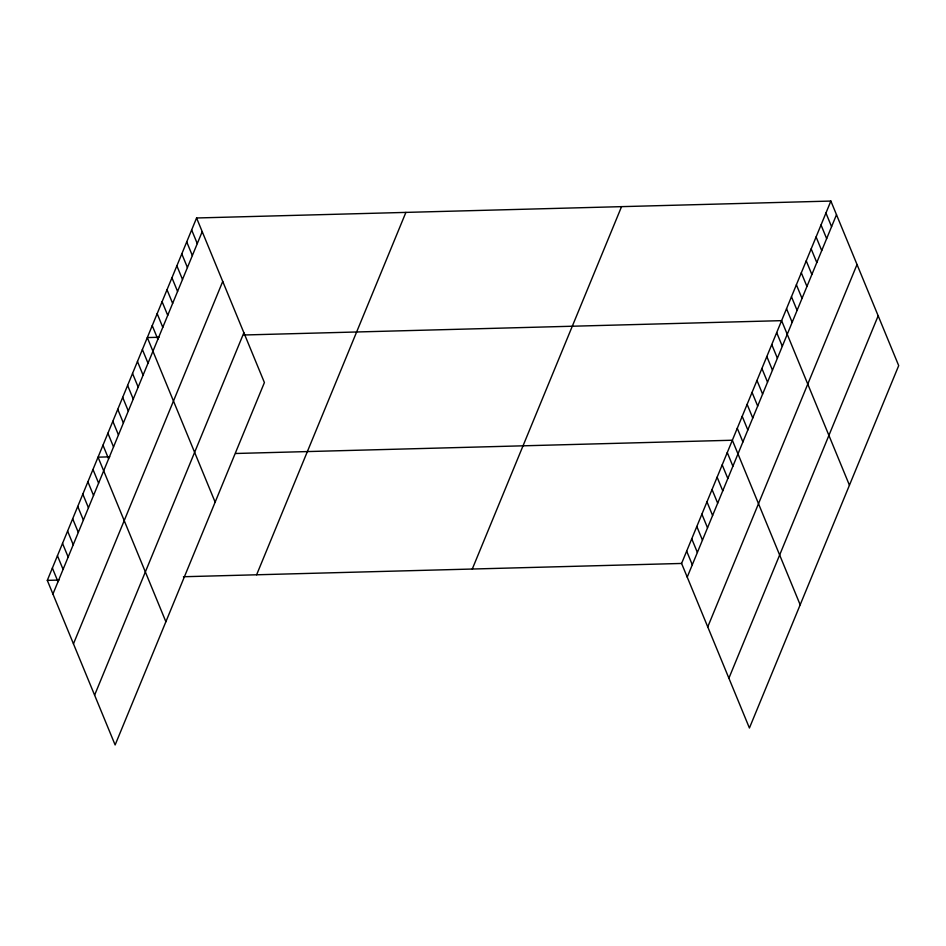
<?xml version="1.0" encoding="UTF-8"?>
<svg xmlns="http://www.w3.org/2000/svg" width="946" height="946" viewBox="0 0 946 946"><rect width="100%" height="100%" fill="white"/><g stroke="black" fill="none" stroke-linecap="round" stroke-linejoin="round"><path stroke-width="1.42" d="M196.579 217.982L264.407 382.551L115.128 744.94L47.3 580.371L196.579 217.982L830.872 201.06L898.7 365.629L749.421 728.018L681.593 563.449L830.872 201.06M52.929 594.029L202.208 231.64M73.457 643.836L222.736 281.435M94.6 695.144L243.879 332.755M256.614 574.79L405.893 212.401M472.279 569.031L621.557 206.642M687.222 577.107L836.501 214.718M707.75 626.902L857.029 264.513M728.893 678.211L878.172 315.822M159.023 337.261L147.316 337.58L215.144 502.137M243.926 334.99L781.609 320.647L849.437 485.215M109.76 456.847L98.053 457.166L165.881 621.723M235.649 453.489L732.346 440.233L800.174 604.801M47.3 580.371L59.007 580.064M183.429 576.741L681.593 563.449M825.941 213.016L831.569 226.673M821.022 224.982L826.65 238.629M816.091 236.938L821.719 250.584M811.171 248.893L816.8 262.55M806.24 260.848L811.869 274.506M801.309 272.815L806.938 286.461M796.39 284.77L802.019 298.428M791.459 296.725L797.088 310.383M786.54 308.692L792.169 322.338M776.69 332.602L782.307 346.26M771.759 344.569L777.387 358.215M766.828 356.524L772.456 370.182M761.908 368.479L767.537 382.137M756.977 380.446L762.606 394.092M752.058 392.401L757.687 406.059M747.127 404.356L752.756 418.014M742.196 416.323L747.825 429.969M737.277 428.278L742.906 441.936M727.273 452.555L732.902 466.212M722.2 464.876L727.829 478.534M717.127 477.198L722.756 490.856M712.042 489.52L717.671 503.177M706.969 501.841L712.598 515.499M701.897 514.163L707.525 527.821M696.824 526.484L702.452 540.142M691.751 538.806L697.379 552.464M686.666 551.128L692.295 564.786M191.648 229.949L197.276 243.595M186.729 241.904L192.345 255.562M181.798 253.859L187.426 267.517M176.867 265.826L182.495 279.472M171.947 277.781L177.576 291.439M167.016 289.736L172.645 303.394M162.097 301.703L167.726 315.349M157.166 313.658L162.795 327.316M152.235 325.613L157.864 339.271M142.385 349.535L148.014 363.181M137.466 361.49L143.094 375.148M132.535 373.445L138.163 387.103M127.615 385.412L133.232 399.058M122.684 397.367L128.313 411.025M117.753 409.322L123.382 422.98M112.834 421.289L118.463 434.935M107.903 433.244L113.532 446.902M102.984 445.199L108.613 458.857M92.98 469.488L98.609 483.134M87.907 481.81L93.536 495.456M82.822 494.131L88.451 507.777M77.749 506.453L83.378 520.099M72.676 518.775L78.305 532.421M67.604 531.096L73.232 544.742M62.531 543.406L68.159 557.064M57.446 555.728L63.075 569.386M52.373 568.049L58.002 581.707"/></g></svg>
